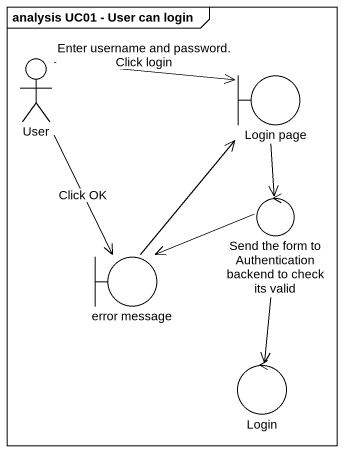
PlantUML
@startuml
mainframe analysis UC01 - User can login
actor User
boundary "Login page" as Login_page
control "Send the form to Authentication backend to check its valid" as Send_the_form_to
boundary "error message" as error_message
control Login
User -right-> Login_page : Enter username and password. Click login
User --> error_message : Click OK
Login_page --> Send_the_form_to
Send_the_form_to -left-> error_message
Send_the_form_to --> Login
error_message -up-> Login_page
@enduml
